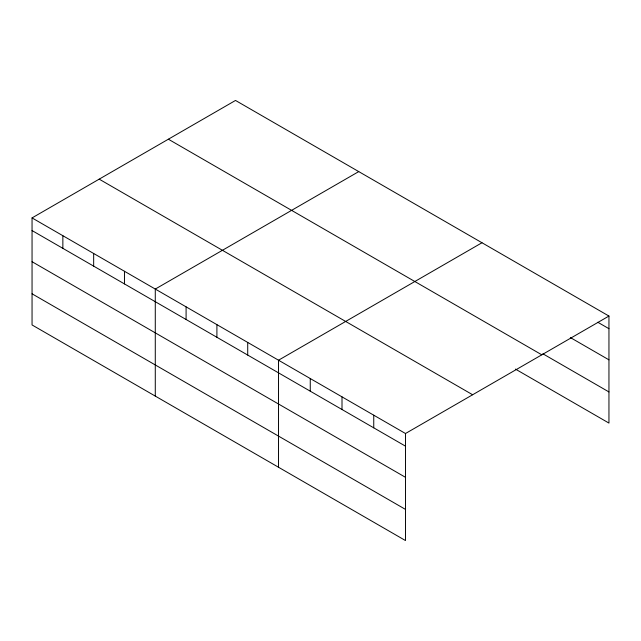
<?xml version="1.0" encoding="UTF-8"?>
<svg xmlns="http://www.w3.org/2000/svg" width="641" height="641" viewBox="0 0 641 641"><rect width="100%" height="100%" fill="white"/><g stroke="black" fill="none" stroke-linecap="round" stroke-linejoin="round"><path stroke-width="0.96" d="M32.05 217.916L405.489 433.516L405.489 540.555L32.05 324.947L32.05 217.916L235.511 100.445L608.95 316.053L608.95 423.084L515.436 369.096M358.744 171.596L155.282 289.067L155.282 396.098M481.984 242.747L278.523 360.21L278.523 467.249M405.489 433.516L608.95 316.053M597.797 322.255L608.95 328.697M570.346 337.551L608.95 359.841M542.895 353.8L608.95 391.939M168.367 139.209L541.805 354.818M99.195 179.151L472.633 394.752M32.05 230.56L405.489 446.16M32.05 261.704L405.489 477.313M32.05 293.802L405.489 509.403M373.751 415.192L373.751 427.835M342.006 396.867L342.006 409.511M310.26 378.543L310.26 391.178M247.714 342.422L247.714 355.066M216.906 324.634L216.906 337.278M186.09 306.855L186.09 319.49M124.474 271.279L124.474 283.915M93.666 253.491L93.666 266.127M62.858 235.704L62.858 248.347"/></g></svg>
